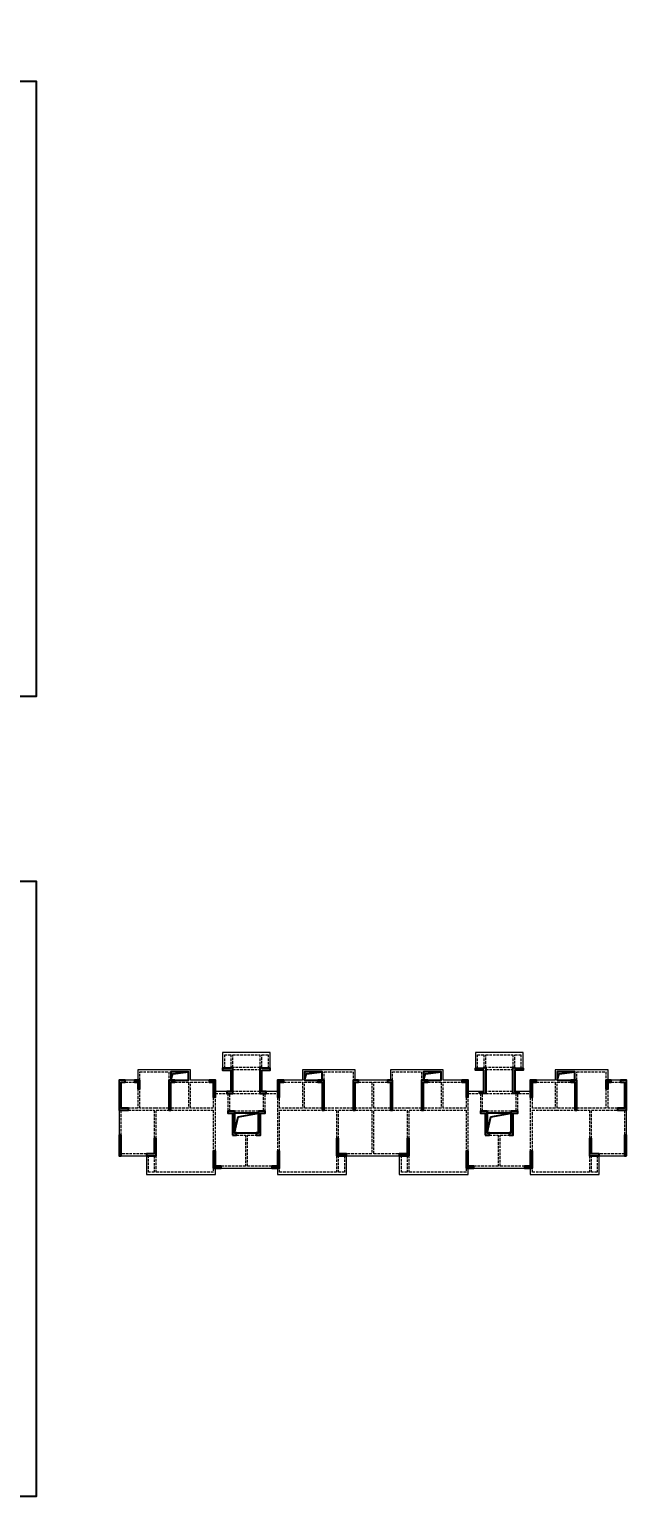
# Model space of a CAD drawing. Extents: x 27938 to 983267, y -209821 to 1628073.
# Drawn here: x 750956 to 808613, y 488040 to 629649 of the extents above; entities that cross this region are included whole.
import ezdxf

# ---------------------------------------------------------------- set-up
doc = ezdxf.new("R2010")
doc.units = 0
doc.header["$LTSCALE"] = 1000
doc.header["$MEASUREMENT"] = 0
doc.linetypes.add('DASH', pattern=[0.35, 0.25, -0.1])
for name, color, linetype in [('S-D洞口', 4, 'Continuous'), ('S-L主梁线', 4, 'DASH'), ('S-Q墙填充', 252, 'Continuous'), ('S-Q墙实线', 6, 'Continuous'), ('图框', 140, 'Continuous')]:
    doc.layers.add(name, color=color, linetype=linetype)
doc.layers.add('yichutu', color=7, linetype='Continuous', true_color=0xffffff, plot=False)
doc.styles.add('_TCH_LABEL', font='')
doc.styles.get('_TCH_LABEL').set_extended_font_data('SimHei')

# ---------------------------------------------------------------- blocks, each defined once
blk = doc.blocks.new('TK')
at = {"layer": '图框'}
blk.add_lwpolyline([(465375, 548714), (549475, 548714), (549475, 489314), (465375, 489314)], close=True, dxfattribs=at)
blk.add_lwpolyline([(465375, 548714), (549475, 548714), (549475, 489314), (465375, 489314)], close=True, dxfattribs=at)
blk = doc.blocks.new('yct-841-594-84100-59399.9999999999-100-1000.0')
at = {"layer": 'yichutu', "color": 7, "true_color": 0xffffff}
blk.add_lwpolyline([(0, 0), (0, 59400), (84100, 59400), (84100, 0)], close=True, dxfattribs=at)
at = {"layer": 'yichutu', "color": 7, "true_color": 0xffffff, "style": '_TCH_LABEL'}
blk.add_text('A1 1:100', height=3000, dxfattribs=at).set_placement((0, 61400))
blk = doc.blocks.new('yct-841-594-84100-59400-100-1000.0')
at = {"layer": 'yichutu', "color": 7, "true_color": 0xffffff}
blk.add_lwpolyline([(0, 0), (0, 59400), (84100, 59400), (84100, 0)], close=True, dxfattribs=at)
at = {"layer": 'yichutu', "color": 7, "true_color": 0xffffff, "style": '_TCH_LABEL'}
blk.add_text('A1 1:100', height=3000, dxfattribs=at).set_placement((0, 61400))
blk = doc.blocks.new('A$C419F5DF3')
at = {"layer": 'S-Q墙填充'}
h = blk.add_hatch(color=252, dxfattribs=at)
h.dxf.hatch_style = 1
h.paths.add_polyline_path([(200, -200), (600, -200), (600, 0), (0, 0), (0, -2900), (900, -2900), (900, -2700), (200, -2700)])
h = blk.add_hatch(color=252, dxfattribs=at)
h.dxf.hatch_style = 1
h.paths.add_polyline_path([(2000, 0), (1500, 0), (1500, -200), (1800, -200), (1800, -850), (2000, -850)])
h = blk.add_hatch(color=252, dxfattribs=at)
h.dxf.hatch_style = 1
h.paths.add_polyline_path([(4800, 0), (4800, -2900), (5000, -2900), (5000, -200), (5400, -200), (5400, 0)])
h = blk.add_hatch(color=252, dxfattribs=at)
h.dxf.hatch_style = 1
h.paths.add_polyline_path([(9100, -1200), (9100, -1650), (9300, -1650), (9300, -1200), (9300, 0), (8700, 0), (8700, -200), (9100, -200)])
h = blk.add_hatch(color=252, dxfattribs=at)
h.dxf.hatch_style = 1
h.paths.add_polyline_path([(10999, -1300), (10999, 1050), (10999, 1220), (10799, 1220), (10799, 1150), (10000, 1150), (10000, 950), (10799, 950), (10799, -1100), (10600, -1100), (10399, -1100), (10399, -1300), (10600, -1300)])
h = blk.add_hatch(color=252, dxfattribs=at)
h.dxf.hatch_style = 1
h.paths.add_polyline_path([(13800, 950), (14600, 950), (14600, 1150), (13800, 1150), (13800, 1220), (13600, 1220), (13600, 1050), (13600, -1300), (14000, -1300), (14200, -1300), (14200, -1100), (14000, -1100), (13800, -1100)])
h = blk.add_hatch(color=252, dxfattribs=at)
h.dxf.hatch_style = 1
h.paths.add_polyline_path([(15300, -1200), (15300, -1650), (15500, -1650), (15500, -1200), (15500, -200), (15900, -200), (15900, 0), (15300, 0)])
h = blk.add_hatch(color=252, dxfattribs=at)
h.dxf.hatch_style = 1
h.paths.add_polyline_path([(19200, -200), (19600, -200), (19600, -2900), (19800, -2900), (19800, 0), (19200, 0)])
h = blk.add_hatch(color=252, dxfattribs=at)
h.dxf.hatch_style = 1
h.paths.add_polyline_path([(22600, 0), (22599, -2900), (22799, -2900), (22800, -200), (23100, -200), (23100, 0)])
h = blk.add_hatch(color=252, dxfattribs=at)
h.dxf.hatch_style = 1
h.paths.add_polyline_path([(26400, 0), (25900, 0), (25900, -200), (26200, -200), (26200, -2900), (26400, -2900)])
h = blk.add_hatch(color=252, dxfattribs=at)
h.dxf.hatch_style = 1
h.paths.add_polyline_path([(29400, -200), (29800, -200), (29800, 0), (29200, 0), (29200, -2900), (29400, -2900)])
h = blk.add_hatch(color=252, dxfattribs=at)
h.dxf.hatch_style = 1
h.paths.add_polyline_path([(33500, -200), (33500, -1200), (33500, -1650), (33700, -1650), (33700, -1200), (33700, 0), (33100, 0), (33100, -200)])
h = blk.add_hatch(color=252, dxfattribs=at)
h.dxf.hatch_style = 1
h.paths.add_polyline_path([(35200, 950), (34400, 950), (34400, 1150), (35200, 1150), (35200, 1220), (35400, 1220), (35400, 1050), (35400, -1300), (35000, -1300), (34800, -1300), (34800, -1100), (35000, -1100), (35200, -1100)])
h = blk.add_hatch(color=252, dxfattribs=at)
h.dxf.hatch_style = 1
h.paths.add_polyline_path([(38001, -1300), (38001, 1050), (38001, 1220), (38201, 1220), (38201, 1150), (39000, 1150), (39000, 950), (38201, 950), (38201, -1100), (38400, -1100), (38601, -1100), (38601, -1300), (38400, -1300)])
h = blk.add_hatch(color=252, dxfattribs=at)
h.dxf.hatch_style = 1
h.paths.add_polyline_path([(39700, -1200), (39700, -1650), (39900, -1650), (39900, -1200), (39900, -200), (40300, -200), (40300, 0), (39700, 0)])
h = blk.add_hatch(color=252, dxfattribs=at)
h.dxf.hatch_style = 1
h.paths.add_polyline_path([(44200, 0), (43600, 0), (43600, -200), (44000, -200), (44000, -2900), (44200, -2900)])
h = blk.add_hatch(color=252, dxfattribs=at)
h.dxf.hatch_style = 1
h.paths.add_polyline_path([(47000, 0), (47000, -850), (47200, -850), (47200, -200), (47500, -200), (47500, 0)])
h = blk.add_hatch(color=252, dxfattribs=at)
h.dxf.hatch_style = 1
h.paths.add_polyline_path([(48800, -200), (48800, -2700), (48100, -2700), (48100, -2900), (49000, -2900), (49000, 0), (48400, 0), (48400, -200)])
h = blk.add_hatch(color=252, dxfattribs=at)
h.dxf.hatch_style = 1
h.paths.add_polyline_path([(10950, -5300), (11350, -5300), (11350, -5100), (11150, -5100), (11150, -3000), (10500, -3000), (10500, -3200), (10950, -3200)])
h = blk.add_hatch(color=252, dxfattribs=at)
h.dxf.hatch_style = 1
h.paths.add_polyline_path([(13450, -5100), (13250, -5100), (13250, -5300), (13650, -5300), (13650, -3200), (14100, -3200), (14100, -3000), (13450, -3000)])
h = blk.add_hatch(color=252, dxfattribs=at)
h.dxf.hatch_style = 1
h.paths.add_polyline_path([(35350, -5300), (35750, -5300), (35750, -5100), (35550, -5100), (35550, -3000), (34900, -3000), (34900, -3200), (35350, -3200)])
h = blk.add_hatch(color=252, dxfattribs=at)
h.dxf.hatch_style = 1
h.paths.add_polyline_path([(37850, -5100), (37650, -5100), (37650, -5300), (38050, -5300), (38050, -3200), (38500, -3200), (38500, -3000), (37850, -3000)])
h = blk.add_hatch(color=252, dxfattribs=at)
h.dxf.hatch_style = 1
h.paths.add_polyline_path([(200, -7300), (200, -5300), (0, -5300), (0, -7300)])
h = blk.add_hatch(color=252, dxfattribs=at)
h.dxf.hatch_style = 1
h.paths.add_polyline_path([(21000, -7300), (21850, -7300), (21950, -7300), (21950, -7100), (21850, -7100), (21200, -7100), (21200, -5650), (21000, -5650)])
h = blk.add_hatch(color=252, dxfattribs=at)
h.dxf.hatch_style = 1
h.paths.add_polyline_path([(28000, -7300), (28000, -5650), (27800, -5650), (27800, -7100), (27150, -7100), (27050, -7100), (27050, -7300), (27150, -7300)])
h = blk.add_hatch(color=252, dxfattribs=at)
h.dxf.hatch_style = 1
h.paths.add_polyline_path([(49000, -7300), (49000, -5300), (48800, -5300), (48800, -7300)])
h = blk.add_hatch(color=252, dxfattribs=at)
h.dxf.hatch_style = 1
h.paths.add_polyline_path([(9100, -8500), (9850, -8500), (9850, -8300), (9300, -8300), (9300, -6850), (9100, -6850)])
h = blk.add_hatch(color=252, dxfattribs=at)
h.dxf.hatch_style = 1
h.paths.add_polyline_path([(15300, -8300), (14750, -8300), (14750, -8500), (15500, -8500), (15500, -6850), (15300, -6850)])
h = blk.add_hatch(color=252, dxfattribs=at)
h.dxf.hatch_style = 1
h.paths.add_polyline_path([(33500, -8500), (34250, -8500), (34250, -8300), (33700, -8300), (33700, -6850), (33500, -6850)])
h = blk.add_hatch(color=252, dxfattribs=at)
h.dxf.hatch_style = 1
h.paths.add_polyline_path([(39900, -8500), (39900, -6850), (39700, -6850), (39700, -8300), (39150, -8300), (39150, -8500)])
at = {"layer": 'S-D洞口', "color": 5}
for points in [[(5000, 0), (6700, 0), (6700, 800), (5000, 800), (5000, 0), (5181, 619), (6700, 800)], [(17900, 0), (19600, 0), (19600, 800), (17900, 800), (17900, 0), (18081, 619), (19600, 800)], [(29400, 0), (31100, 0), (31100, 800), (29400, 800), (29400, 0), (29581, 619), (31100, 800)], [(42300, 0), (44000, 0), (44000, 800), (42300, 800), (42300, 0), (42481, 619), (44000, 800)], [(11150, -5100), (13450, -5100), (13450, -3200), (11150, -3200), (11150, -5100), (11497, -3547), (13450, -3200)], [(35550, -5100), (37850, -5100), (37850, -3200), (35550, -3200), (35550, -5100), (35897, -3547), (37850, -3200)]]:
    blk.add_lwpolyline(points, dxfattribs=at)
at = {"layer": 'S-L主梁线', "linetype": 'ByBlock', "lineweight": 18}
for p, q in [((10000, 2650), (10000, 1150)), ((10900, 2650), (10000, 2650)), ((13700, 2650), (10900, 2650)), ((14600, 2650), (13700, 2650)), ((14600, 1150), (14600, 2650)), ((35300, 2650), (34400, 2650)), ((34400, 2650), (34400, 1150)), ((38100, 2650), (35300, 2650)), ((39000, 2650), (38100, 2650)), ((39000, 1150), (39000, 2650)), ((1500, 0), (600, 0)), ((4900, 1000), (1800, 1000)), ((1800, 1000), (1800, 0)), ((6900, 1000), (4900, 1000)), ((6900, 0), (6900, 1000)), ((8700, 0), (6900, 0)), ((17700, 0), (15900, 0)), ((17700, 1000), (17700, 0)), ((19700, 1000), (17700, 1000)), ((22799, 1000), (19700, 1000)), ((22800, 0), (22799, 1000)), ((24500, 0), (23100, 0)), ((25900, 0), (24500, 0)), ((29300, 1000), (26200, 1000)), ((26200, 1000), (26200, 0)), ((31300, 1000), (29300, 1000)), ((31300, 0), (31300, 1000)), ((33100, 0), (31300, 0)), ((42100, 0), (40300, 0)), ((42100, 1000), (42100, 0)), ((44100, 1000), (42100, 1000)), ((47199, 1000), (44100, 1000)), ((47200, 0), (47199, 1000)), ((48400, 0), (47500, 0)), ((10399, -1100), (9300, -1100)), ((15300, -1100), (14200, -1100)), ((34800, -1100), (33700, -1100)), ((39700, -1100), (38600, -1100)), ((0, -2900), (0, -5300)), ((11150, -3200), (13450, -3200)), ((35550, -3200), (37850, -3200)), ((49000, -5300), (49000, -2900)), ((12300, -5100), (11350, -5100)), ((13250, -5100), (12300, -5100)), ((36700, -5100), (35750, -5100)), ((37650, -5100), (36700, -5100)), ((200, -7300), (2650, -7300)), ((2650, -7200), (2650, -9100)), ((21950, -7300), (24500, -7300)), ((21950, -9100), (21950, -7300)), ((24500, -7300), (26950, -7300)), ((27050, -7300), (27050, -9100)), ((46350, -9100), (46350, -7200)), ((46350, -7300), (48800, -7300)), ((2650, -9100), (3500, -9100)), ((3500, -9100), (9300, -9100)), ((9300, -9100), (9300, -8500)), ((9850, -8500), (12300, -8500)), ((12300, -8500), (14750, -8500)), ((15300, -8500), (15300, -9100)), ((15300, -9100), (21100, -9100)), ((21100, -9100), (21950, -9100)), ((27050, -9100), (27900, -9100)), ((27900, -9100), (33700, -9100)), ((33700, -9100), (33700, -8500)), ((34250, -8500), (36700, -8500)), ((36700, -8500), (39150, -8500)), ((39700, -8500), (39700, -9100)), ((39700, -9100), (45500, -9100)), ((45500, -9100), (46350, -9100))]:
    blk.add_line(p, q, dxfattribs=at)
at = {"layer": 'S-L主梁线', "linetype": 'DASH', "lineweight": 18}
for p, q in [((10200, 1150), (10200, 2450)), ((10200, 2450), (10800, 2450)), ((10800, 2450), (10799, 1250)), ((10999, 1220), (11000, 2450)), ((11000, 2450), (13600, 2450)), ((13600, 2450), (13600, 1220)), ((13800, 1250), (13800, 2450)), ((13800, 2450), (14400, 2450)), ((14400, 2450), (14400, 1150)), ((34600, 2450), (35200, 2450)), ((34600, 1150), (34600, 2450)), ((35200, 2450), (35200, 1250)), ((35400, 1220), (35400, 2450)), ((35400, 2450), (38000, 2450)), ((38000, 2450), (38001, 1220)), ((38201, 1250), (38200, 2450)), ((38200, 2450), (38800, 2450)), ((38800, 2450), (38800, 1150)), ((2000, 800), (4800, 800)), ((2000, 0), (2000, 800)), ((4800, 800), (4800, 0)), ((5000, 0), (5000, 800)), ((5000, 800), (6700, 800)), ((6700, 0), (5400, 0)), ((6700, 800), (6700, 0)), ((13600, 1220), (10999, 1220)), ((10999, 1020), (13600, 1020)), ((17900, 0), (17900, 800)), ((17900, 800), (19600, 800)), ((19600, 800), (19600, 0)), ((19800, 0), (19800, 800)), ((19800, 800), (22599, 800)), ((22599, 800), (22600, -100)), ((26400, 800), (29200, 800)), ((26400, 0), (26400, 800)), ((29200, 800), (29200, 0)), ((29400, 0), (29400, 800)), ((29400, 800), (31100, 800)), ((31100, 800), (31100, 0)), ((38001, 1220), (35400, 1220)), ((35400, 1020), (38001, 1020)), ((42300, 0), (42300, 800)), ((42300, 800), (44000, 800)), ((44000, 800), (44000, 0)), ((44200, 0), (44200, 800)), ((44200, 800), (46999, 800)), ((46999, 800), (47000, -100)), ((600, -200), (1500, -200)), ((1800, -850), (1800, -2700)), ((2000, -2700), (2000, -850)), ((5400, -200), (6700, -200)), ((6700, -200), (6700, -2700)), ((6900, -200), (8700, -200)), ((6900, -2700), (6900, -200)), ((9300, -1300), (10399, -1300)), ((10500, -1300), (10500, -3000)), ((10700, -3000), (10700, -1300)), ((13600, -1100), (10999, -1100)), ((10999, -1300), (13600, -1300)), ((13900, -1300), (13900, -3000)), ((14100, -3000), (14100, -1300)), ((14200, -1300), (15300, -1300)), ((15900, -200), (17700, -200)), ((17700, -200), (17700, -2700)), ((19200, 0), (17900, 0)), ((17900, -200), (19200, -200)), ((17900, -2700), (17900, -200)), ((23100, -200), (24400, -200)), ((24400, -200), (24400, -2700)), ((24600, -200), (25900, -200)), ((24600, -2700), (24600, -200)), ((31100, 0), (29800, 0)), ((29800, -200), (31100, -200)), ((31100, -200), (31100, -2700)), ((31300, -200), (33100, -200)), ((31300, -2700), (31300, -200)), ((33700, -1300), (34800, -1300)), ((34900, -1300), (34900, -3000)), ((35100, -3000), (35100, -1300)), ((38000, -1100), (35400, -1100)), ((35400, -1300), (38000, -1300)), ((38300, -1300), (38300, -3000)), ((38500, -3000), (38500, -1300)), ((38600, -1300), (39700, -1300)), ((40300, -200), (42100, -200)), ((42100, -200), (42100, -2700)), ((43600, 0), (42300, 0)), ((42300, -200), (43600, -200)), ((42300, -2700), (42300, -200)), ((47000, -850), (46999, -2700)), ((47199, -2700), (47200, -850)), ((47500, -200), (48400, -200)), ((1800, -2700), (900, -2700)), ((3500, -2700), (2000, -2700)), ((4800, -2700), (3500, -2700)), ((6700, -2700), (5000, -2700)), ((9100, -2700), (6900, -2700)), ((9100, -1650), (9100, -2700)), ((9300, -2800), (9300, -1650)), ((9300, -6850), (9300, -2800)), ((15300, -1650), (15300, -2800)), ((15300, -2800), (15300, -6850)), ((15500, -2700), (15500, -1650)), ((17700, -2700), (15500, -2700)), ((19600, -2700), (17900, -2700)), ((21100, -2700), (19800, -2700)), ((22599, -2700), (21100, -2700)), ((24400, -2700), (22799, -2700)), ((26200, -2700), (24600, -2700)), ((27900, -2700), (26400, -2700)), ((29200, -2700), (27900, -2700)), ((31100, -2700), (29400, -2700)), ((33500, -2700), (31300, -2700)), ((33500, -1650), (33500, -2700)), ((33700, -2800), (33700, -1650)), ((33700, -6850), (33700, -2800)), ((39700, -1650), (39700, -2800)), ((39700, -2800), (39700, -6850)), ((39900, -2700), (39900, -1650)), ((42100, -2700), (39900, -2700)), ((44000, -2700), (42300, -2700)), ((45500, -2700), (44200, -2700)), ((46999, -2700), (45500, -2700)), ((48100, -2700), (47199, -2700)), ((200, -5300), (200, -2900)), ((900, -2900), (1900, -2900)), ((1900, -2900), (3400, -2900)), ((3400, -2900), (3400, -5650)), ((3600, -5650), (3600, -2900)), ((3600, -2900), (4800, -2900)), ((5000, -2900), (6800, -2900)), ((6800, -2900), (9100, -2900)), ((9100, -2900), (9100, -6850)), ((13450, -3000), (11150, -3000)), ((15500, -6850), (15500, -2900)), ((15500, -2900), (17800, -2900)), ((17800, -2900), (19600, -2900)), ((19800, -2900), (21000, -2900)), ((21000, -2900), (21000, -5650)), ((21200, -5650), (21200, -2900)), ((21200, -2900), (22599, -2900)), ((22799, -2900), (24400, -2900)), ((24400, -2900), (24400, -7100)), ((24600, -7100), (24600, -2900)), ((24600, -2900), (26200, -2900)), ((26400, -2900), (27800, -2900)), ((27800, -2900), (27800, -5650)), ((28000, -5650), (28000, -2900)), ((28000, -2900), (29200, -2900)), ((29400, -2900), (31200, -2900)), ((31200, -2900), (33500, -2900)), ((33500, -2900), (33500, -6850)), ((37850, -3000), (35550, -3000)), ((39900, -6850), (39900, -2900)), ((39900, -2900), (42200, -2900)), ((42200, -2900), (44000, -2900)), ((44200, -2900), (45400, -2900)), ((45400, -2900), (45400, -5650)), ((45600, -5650), (45600, -2900)), ((45600, -2900), (47099, -2900)), ((47099, -2900), (48100, -2900)), ((48800, -2900), (48800, -5300)), ((11350, -5300), (12200, -5300)), ((12200, -5300), (12200, -8300)), ((12400, -8300), (12400, -5300)), ((12400, -5300), (13250, -5300)), ((35750, -5300), (36600, -5300)), ((36600, -5300), (36600, -8300)), ((36800, -8300), (36800, -5300)), ((36800, -5300), (37650, -5300)), ((2650, -7100), (200, -7100)), ((2850, -8900), (2850, -7300)), ((3400, -7300), (3400, -8900)), ((3600, -8900), (3600, -7300)), ((12200, -8300), (9850, -8300)), ((14750, -8300), (12400, -8300)), ((21000, -7300), (21000, -8900)), ((21200, -8900), (21200, -7300)), ((21750, -7300), (21750, -8900)), ((24400, -7100), (21950, -7100)), ((26950, -7100), (24600, -7100)), ((27050, -7100), (26950, -7100)), ((26950, -7300), (27050, -7300)), ((27250, -8900), (27250, -7300)), ((27800, -7300), (27800, -8900)), ((28000, -8900), (28000, -7300)), ((36600, -8300), (34250, -8300)), ((39150, -8300), (36800, -8300)), ((45400, -7300), (45400, -8900)), ((45600, -8900), (45600, -7300)), ((46150, -7300), (46150, -8900)), ((48800, -7100), (46350, -7100)), ((3400, -8900), (2850, -8900)), ((9100, -8900), (3600, -8900)), ((9100, -8500), (9100, -8900)), ((15500, -8900), (15500, -8500)), ((21000, -8900), (15500, -8900)), ((21750, -8900), (21200, -8900)), ((27800, -8900), (27250, -8900)), ((33500, -8900), (28000, -8900)), ((33500, -8500), (33500, -8900)), ((39900, -8900), (39900, -8500)), ((45400, -8900), (39900, -8900)), ((46150, -8900), (45600, -8900))]:
    blk.add_line(p, q, dxfattribs=at)
at = {"layer": 'S-Q墙实线'}
for points in [[(200, -200), (600, -200), (600, 0), (0, 0), (0, -2900), (900, -2900), (900, -2700), (200, -2700)], [(2000, 0), (1500, 0), (1500, -200), (1800, -200), (1800, -850), (2000, -850)], [(4800, 0), (4800, -2900), (5000, -2900), (5000, -200), (5400, -200), (5400, 0)], [(10999, -1300), (10999, 1050), (10999, 1220), (10799, 1220), (10799, 1150), (10000, 1150), (10000, 950), (10799, 950), (10799, -1100), (10600, -1100), (10399, -1100), (10399, -1300), (10600, -1300)], [(13800, 950), (14600, 950), (14600, 1150), (13800, 1150), (13800, 1220), (13600, 1220), (13600, 1050), (13600, -1300), (14000, -1300), (14200, -1300), (14200, -1100), (14000, -1100), (13800, -1100)], [(15300, -1200), (15300, -1650), (15500, -1650), (15500, -1200), (15500, -200), (15900, -200), (15900, 0), (15300, 0)], [(19200, -200), (19600, -200), (19600, -2900), (19800, -2900), (19800, 0), (19200, 0)], [(29400, -200), (29800, -200), (29800, 0), (29200, 0), (29200, -2900), (29400, -2900)], [(35200, 950), (34400, 950), (34400, 1150), (35200, 1150), (35200, 1220), (35400, 1220), (35400, 1050), (35400, -1300), (35000, -1300), (34800, -1300), (34800, -1100), (35000, -1100), (35200, -1100)], [(38001, -1300), (38001, 1050), (38001, 1220), (38201, 1220), (38201, 1150), (39000, 1150), (39000, 950), (38201, 950), (38201, -1100), (38400, -1100), (38601, -1100), (38601, -1300), (38400, -1300)], [(39700, -1200), (39700, -1650), (39900, -1650), (39900, -1200), (39900, -200), (40300, -200), (40300, 0), (39700, 0)], [(44200, 0), (43600, 0), (43600, -200), (44000, -200), (44000, -2900), (44200, -2900)], [(47000, 0), (47000, -850), (47200, -850), (47200, -200), (47500, -200), (47500, 0)], [(48800, -200), (48800, -2700), (48100, -2700), (48100, -2900), (49000, -2900), (49000, 0), (48400, 0), (48400, -200)], [(10950, -5300), (11350, -5300), (11350, -5100), (11150, -5100), (11150, -3000), (10500, -3000), (10500, -3200), (10950, -3200)], [(13450, -5100), (13250, -5100), (13250, -5300), (13650, -5300), (13650, -3200), (14100, -3200), (14100, -3000), (13450, -3000)], [(35350, -5300), (35750, -5300), (35750, -5100), (35550, -5100), (35550, -3000), (34900, -3000), (34900, -3200), (35350, -3200)], [(37850, -5100), (37650, -5100), (37650, -5300), (38050, -5300), (38050, -3200), (38500, -3200), (38500, -3000), (37850, -3000)], [(200, -7300), (200, -5300), (0, -5300), (0, -7300)], [(21000, -7300), (21850, -7300), (21950, -7300), (21950, -7100), (21850, -7100), (21200, -7100), (21200, -5650), (21000, -5650)], [(28000, -7300), (28000, -5650), (27800, -5650), (27800, -7100), (27150, -7100), (27050, -7100), (27050, -7300), (27150, -7300)], [(49000, -7300), (49000, -5300), (48800, -5300), (48800, -7300)], [(9100, -8500), (9850, -8500), (9850, -8300), (9300, -8300), (9300, -6850), (9100, -6850)], [(15300, -8300), (14750, -8300), (14750, -8500), (15500, -8500), (15500, -6850), (15300, -6850)], [(33500, -8500), (34250, -8500), (34250, -8300), (33700, -8300), (33700, -6850), (33500, -6850)], [(39900, -8500), (39900, -6850), (39700, -6850), (39700, -8300), (39150, -8300), (39150, -8500)]]:
    blk.add_lwpolyline(points, close=True, dxfattribs=at)
for points in [[(9100, -1200), (9100, -1650), (9300, -1650), (9300, -1200), (9300, 0), (8700, 0), (8700, -200), (9100, -200), (9100, -1200)], [(22600, 0), (22599, -2900), (22799, -2900), (22800, -200), (23100, -200), (23100, 0), (22600, 0)], [(26400, 0), (25900, 0), (25900, -200), (26200, -200), (26200, -2900), (26400, -2900), (26400, 0)], [(33500, -200), (33500, -1200), (33500, -1650), (33700, -1650), (33700, -1200), (33700, 0), (33100, 0), (33100, -200), (33500, -200)], [(2750, -7300), (3600, -7300), (3600, -5650), (3400, -5650), (3400, -7100), (2750, -7100)], [(46250, -7100), (45600, -7100), (45600, -5650), (45400, -5650), (45400, -7300), (46250, -7300)], [(2750, -7100), (2650, -7100), (2650, -7300), (2750, -7300)], [(46250, -7300), (46350, -7300), (46350, -7100), (46250, -7100)]]:
    blk.add_lwpolyline(points, dxfattribs=at)

msp = doc.modelspace()

# ---------------------------------------------------------------- block references
for name, p in [('TK', (202139.1, 75935)), ('TK', (202139.1, -1273.4)), ('A$C419F5DF3', (759613.5, 528240.4))]:
    msp.add_blockref(name, p)
at = {"layer": 'yichutu'}
for name, p in [('yct-841-594-84100-59400-100-1000.0', (667514.1, 565248.6)), ('yct-841-594-84100-59399.9999999999-100-1000.0', (667514.1, 488040.2))]:
    msp.add_blockref(name, p, dxfattribs=at)

doc.saveas('drawing.dxf')
